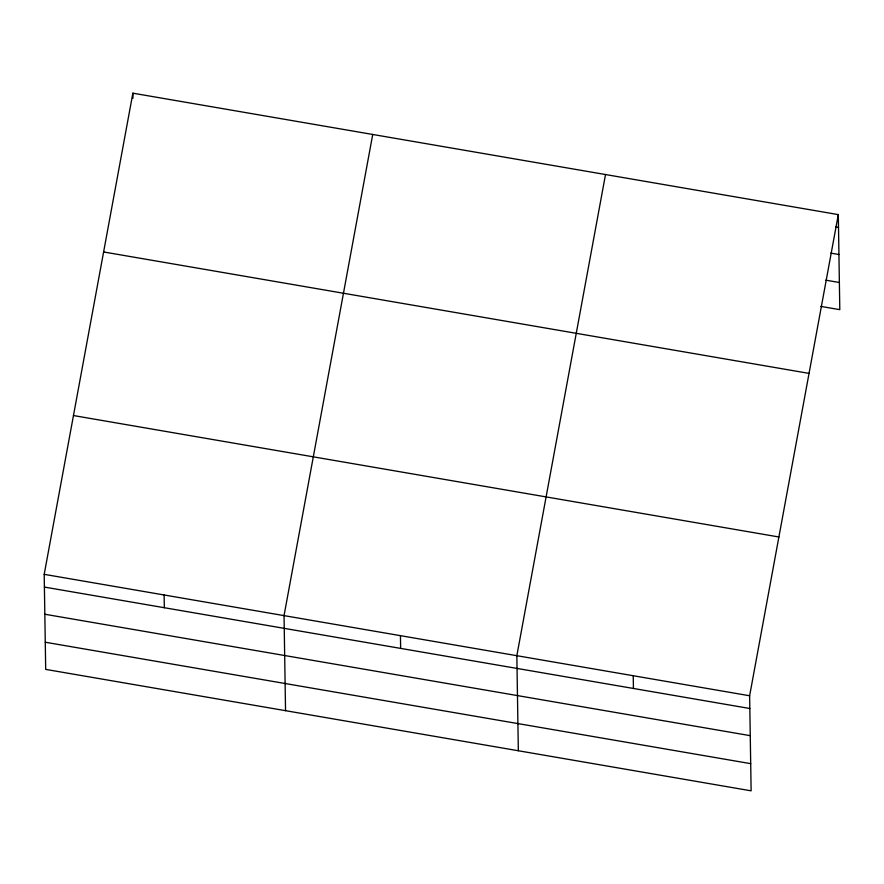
<?xml version="1.0" encoding="UTF-8"?>
<svg xmlns="http://www.w3.org/2000/svg" width="884" height="884" viewBox="0 0 884 884"><rect width="100%" height="100%" fill="white"/><g stroke="black" fill="none" stroke-linecap="round" stroke-linejoin="round"><path stroke-width="1.33" d="M838.308 214.613L749.632 695.763L751.124 790.826L45.692 669.387L44.2 574.335L132.876 93.174L838.308 214.613L839.8 309.665L820.849 306.405M372.728 134.467L284.04 615.618L285.543 710.681M605.518 174.535L516.842 655.685L518.333 750.748M835.8 226.89L838.507 227.354M830.816 253.122L838.938 254.515M825.844 280.173L839.369 282.504M103.616 251.962L809.048 373.391M73.46 415.546L778.892 536.986M44.2 574.335L749.632 695.763M44.399 587.075L749.831 708.504M44.83 614.236L750.251 735.665M45.272 642.226L750.693 763.654M633.231 675.73L633.43 688.47M400.441 635.651L400.64 648.392M164.126 594.976L164.325 607.717M132.876 93.174L132.954 98.279"/></g></svg>
